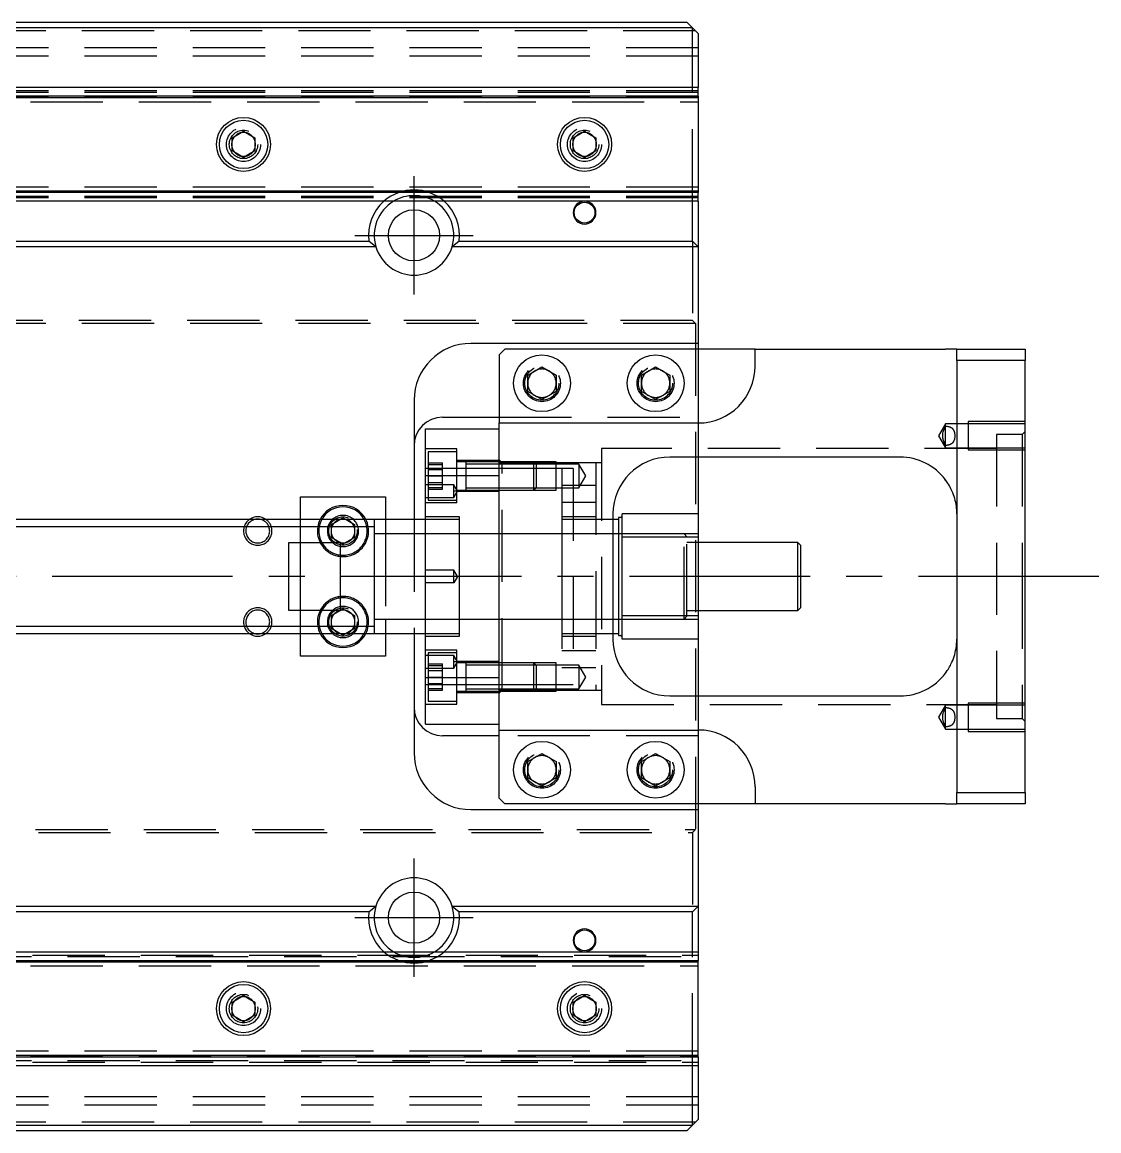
# Model space of a CAD drawing. Extents: x -15 to 809, y -352 to 120.
# Drawn here: x 341.1 to 530.5, y -97.5 to 97.5 of the extents above; entities that cross this region are included whole.
import ezdxf

# ---------------------------------------------------------------- set-up
doc = ezdxf.new("R2010")
doc.units = 0
doc.linetypes.add('CENTER', pattern=[50.8, 31.75, -6.35, 6.35, -6.35])
doc.linetypes.add('DASHED', pattern=[19.05, 12.7, -6.35])
doc.layers.get('0').update_dxf_attribs({"linetype": 'CONTINUOUS'})
doc.layers.add('CENTER', color=1, linetype='CENTER')

msp = doc.modelspace()

# ---------------------------------------------------------------- linework, layer by layer
at = {"color": 7, "linetype": 'CONTINUOUS'}
for p, q in [((330, 97.5), (458, 97.5)), ((459, 96.5), (458, 97.5)), ((459, 96.5), (330, 96.5)), ((460, 95.5), (459, 96.5)), ((459, 86), (459, 96.5)), ((460, 95.5), (460, 86)), ((460, 86), (330, 86)), ((460, 84.48), (460, 86)), ((460, 84.48), (331.27, 84.48)), ((460, 84.2), (331.95, 84.2)), ((460, 84.48), (460, 84.2)), ((460, 84.2), (460, 67.8)), ((378, 77.15), (380, 78.31)), ((380, 78.31), (382, 77.15)), ((438, 77.15), (440, 78.31)), ((440, 78.31), (442, 77.15)), ((378, 74.85), (378, 77.15)), ((382, 77.15), (382, 74.85)), ((438, 74.85), (438, 77.15)), ((442, 77.15), (442, 74.85)), ((380, 73.69), (378, 74.85)), ((382, 74.85), (380, 73.69)), ((440, 73.69), (438, 74.85)), ((442, 74.85), (440, 73.69)), ((460, 67.8), (330, 67.8)), ((460, 67.52), (330, 67.52)), ((460, 67.8), (460, 67.52)), ((460, 66), (460, 67.52)), ((460, 66), (330, 66)), ((459, 59), (459, 66)), ((460, 66), (460, 58)), ((330, 59), (402.06, 59)), ((403.29, 58), (402.06, 59)), ((417.94, 59), (416.71, 58)), ((417.94, 59), (459, 59)), ((459, 59), (460, 58)), ((403.29, 58), (330, 58)), ((460, 58), (416.71, 58)), ((460, 58), (460, 41)), ((460, 41), (420, 41)), ((460, 41), (460, 40)), ((426, 40), (425, 39)), ((425, 39), (425, 27)), ((470, 40), (426, 40)), ((470, 40), (503.5, 40)), ((470, 37), (470, 40)), ((505.5, 40), (503.5, 40)), ((505.5, 38), (505.5, 40)), ((505.5, 40), (517.5, 40)), ((517.5, 40), (517.5, 38)), ((505.5, 38), (505.5, -38)), ((517.5, 38), (505.5, 38)), ((517.5, -38), (517.5, 38)), ((430, 35.44), (432.5, 36.89)), ((430, 32.56), (430, 35.44)), ((432.5, 36.89), (435, 35.44)), ((435, 35.44), (435, 32.56)), ((450, 35.44), (452.5, 36.89)), ((450, 32.56), (450, 35.44)), ((452.5, 36.89), (455, 35.44)), ((455, 35.44), (455, 32.56)), ((432.5, 31.11), (430, 32.56)), ((435, 32.56), (432.5, 31.11)), ((452.5, 31.11), (450, 32.56)), ((455, 32.56), (452.5, 31.11)), ((410, 31), (410, 10)), ((415, 28), (425, 28)), ((412, 17.78), (412, 26)), ((412, 26), (425, 26)), ((425, 27), (460, 27)), ((425, 17.78), (425, 27)), ((503.06, 25.23), (503.11, 25.42)), ((503.11, 25.42), (503.16, 25.61)), ((503.16, 25.61), (503.23, 25.8)), ((503.23, 25.8), (503.3, 25.99)), ((503.3, 25.99), (503.38, 26.17)), ((503.38, 26.17), (503.5, 26.44)), ((503.5, 26.44), (503.56, 26.43)), ((503.5, 23.06), (503.5, 26.44)), ((503.56, 26.43), (503.63, 26.43)), ((503.63, 26.43), (503.69, 26.43)), ((503.69, 26.43), (503.76, 26.42)), ((503.76, 26.42), (503.82, 26.42)), ((503.82, 26.42), (503.89, 26.41)), ((503.89, 26.41), (503.95, 26.4)), ((503.95, 26.4), (504.01, 26.38)), ((504.01, 26.38), (504.08, 26.37)), ((504.08, 26.37), (504.14, 26.35)), ((504.14, 26.35), (504.19, 26.34)), ((504.19, 26.34), (504.25, 26.32)), ((504.25, 26.32), (504.31, 26.29)), ((504.31, 26.29), (504.37, 26.27)), ((504.37, 26.27), (504.42, 26.24)), ((504.42, 26.24), (504.47, 26.21)), ((504.47, 26.21), (504.52, 26.19)), ((504.52, 26.19), (504.57, 26.15)), ((504.57, 26.15), (504.61, 26.12)), ((504.61, 26.12), (504.66, 26.09)), ((504.66, 26.09), (504.7, 26.05)), ((504.7, 26.05), (504.74, 26.01)), ((504.74, 26.01), (504.78, 25.97)), ((504.78, 25.97), (504.81, 25.92)), ((504.81, 25.92), (504.84, 25.88)), ((504.84, 25.88), (504.87, 25.84)), ((504.87, 25.84), (504.9, 25.79)), ((504.9, 25.79), (504.93, 25.74)), ((504.93, 25.74), (504.95, 25.69)), ((504.95, 25.69), (504.98, 25.64)), ((504.98, 25.64), (505, 25.59)), ((505, 25.59), (505.02, 25.53)), ((505.02, 25.53), (505.04, 25.46)), ((505.04, 25.46), (505.06, 25.38)), ((505.06, 25.38), (505.08, 25.3)), ((503.01, 24.82), (503.02, 24.92)), ((503.01, 24.71), (503.01, 24.82)), ((503.01, 24.6), (503.01, 24.71)), ((503.02, 24.5), (503.01, 24.6)), ((503.02, 24.92), (503.03, 25.03)), ((503.04, 24.4), (503.02, 24.5)), ((503.03, 25.03), (503.06, 25.23)), ((503.06, 24.29), (503.04, 24.4)), ((503.08, 24.19), (503.06, 24.29)), ((503.16, 23.9), (503.08, 24.19)), ((503.26, 23.62), (503.16, 23.9)), ((503.38, 23.34), (503.26, 23.62)), ((504.65, 23.41), (504.61, 23.37)), ((504.69, 23.44), (504.65, 23.41)), ((504.73, 23.48), (504.69, 23.44)), ((504.77, 23.52), (504.73, 23.48)), ((504.81, 23.57), (504.77, 23.52)), ((504.85, 23.62), (504.81, 23.57)), ((504.88, 23.67), (504.85, 23.62)), ((504.91, 23.73), (504.88, 23.67)), ((504.94, 23.78), (504.91, 23.73)), ((504.97, 23.84), (504.94, 23.78)), ((504.99, 23.9), (504.97, 23.84)), ((505.01, 23.96), (504.99, 23.9)), ((505.04, 24.02), (505.01, 23.96)), ((505.06, 24.09), (505.04, 24.02)), ((505.07, 24.16), (505.06, 24.09)), ((505.09, 24.23), (505.07, 24.16)), ((505.08, 25.3), (505.1, 25.22)), ((505.1, 24.3), (505.09, 24.23)), ((505.1, 25.22), (505.11, 25.14)), ((505.11, 24.36), (505.1, 24.3)), ((505.11, 25.14), (505.12, 25.05)), ((505.12, 24.43), (505.11, 24.36)), ((505.12, 25.05), (505.13, 24.99)), ((505.13, 24.5), (505.12, 24.43)), ((505.13, 24.99), (505.13, 24.92)), ((505.13, 24.92), (505.13, 24.85)), ((505.13, 24.85), (505.14, 24.78)), ((505.14, 24.71), (505.13, 24.64)), ((505.13, 24.64), (505.13, 24.57)), ((505.13, 24.57), (505.13, 24.5)), ((505.14, 24.78), (505.14, 24.71)), ((503.5, 23.06), (503.38, 23.34)), ((503.58, 23.06), (503.5, 23.06)), ((503.66, 23.07), (503.58, 23.06)), ((503.74, 23.07), (503.66, 23.07)), ((503.82, 23.08), (503.74, 23.07)), ((503.9, 23.09), (503.82, 23.08)), ((503.98, 23.11), (503.9, 23.09)), ((504.03, 23.12), (503.98, 23.11)), ((504.09, 23.13), (504.03, 23.12)), ((504.15, 23.15), (504.09, 23.13)), ((504.21, 23.17), (504.15, 23.15)), ((504.26, 23.18), (504.21, 23.17)), ((504.31, 23.2), (504.26, 23.18)), ((504.36, 23.23), (504.31, 23.2)), ((504.41, 23.25), (504.36, 23.23)), ((504.46, 23.28), (504.41, 23.25)), ((504.51, 23.31), (504.46, 23.28)), ((504.56, 23.34), (504.51, 23.31)), ((504.61, 23.37), (504.56, 23.34)), ((495.5, 21), (455, 21)), ((460, 21), (460, 11)), ((412, -17.78), (412, 17.78)), ((412, 17.78), (425, 17.78)), ((425, -17.78), (425, 17.78)), ((425, -17.78), (425, 17.78)), ((503.62, 16.83), (503.5, 17)), ((503.74, 16.66), (503.62, 16.83)), ((503.86, 16.48), (503.74, 16.66)), ((504.03, 16.22), (503.86, 16.48)), ((504.19, 15.96), (504.03, 16.22)), ((504.33, 15.69), (504.19, 15.96)), ((504.47, 15.42), (504.33, 15.69)), ((390, 10), (390, 14)), ((390, 14), (405, 14)), ((405, 14), (405, 10)), ((504.63, 15.08), (504.47, 15.42)), ((504.78, 14.74), (504.63, 15.08)), ((504.91, 14.39), (504.78, 14.74)), ((505.02, 14.05), (504.91, 14.39)), ((505.13, 13.71), (505.02, 14.05)), ((505.22, 13.36), (505.13, 13.71)), ((505.3, 13.01), (505.22, 13.36)), ((505.36, 12.67), (505.3, 13.01)), ((505.41, 12.34), (505.36, 12.67)), ((505.45, 12.01), (505.41, 12.34)), ((505.48, 11.68), (505.45, 12.01)), ((403, 10), (330, 10)), ((396.96, 10), (397.5, 10.31)), ((397.5, 10.31), (398.04, 10)), ((412, 10), (403, 10)), ((403, 10), (403, -10)), ((403, 10), (403, -10)), ((445, 11), (445, -11)), ((446, 10), (445, 10)), ((446.31, 10.37), (446, 10.37)), ((446, 10.37), (446, 0)), ((446.63, 6.93), (446.63, 11)), ((460, 11), (446.63, 11)), ((460, 11), (460, 6.93)), ((505.49, 11.35), (505.48, 11.68)), ((505.5, 11.02), (505.49, 11.35)), ((505.5, 11), (505.5, 11.02)), ((388, -6), (388, 6)), ((388, 6), (397, 6)), ((397, 6), (397, -6)), ((446.63, -6.93), (446.63, 6.93)), ((460, 6.93), (446.63, 6.93)), ((460, 6.93), (460, -6.93)), ((477.5, 6), (460, 6)), ((478, 5.5), (477.5, 6)), ((477.5, -6), (477.5, 6)), ((478, 5.5), (478, -5.5)), ((446, 0), (446, -10.37)), ((477.5, -6), (478, -5.5)), ((397, -6), (388, -6)), ((446.63, -11), (446.63, -6.93)), ((460, -6.93), (446.63, -6.93)), ((460, -6), (477.5, -6)), ((460, -6.93), (460, -11)), ((330, -10), (403, -10)), ((390, -14), (390, -10)), ((397.5, -10.31), (396.96, -10)), ((398.04, -10), (397.5, -10.31)), ((403, -10), (412, -10)), ((405, -10), (405, -14)), ((410, -10), (410, -31)), ((445, -10), (446, -10)), ((446, -10.37), (446.31, -10.37)), ((460, -11), (446.63, -11)), ((460, -11), (460, -21)), ((505.46, -11.84), (505.49, -11.43)), ((505.49, -11.43), (505.5, -11.02)), ((505.5, -11.02), (505.5, -11)), ((505.12, -13.72), (505.22, -13.37)), ((505.22, -13.37), (505.29, -13.02)), ((505.29, -13.02), (505.36, -12.67)), ((505.36, -12.67), (505.42, -12.26)), ((505.42, -12.26), (505.46, -11.84)), ((405, -14), (390, -14)), ((504.36, -15.64), (504.47, -15.42)), ((504.47, -15.42), (504.63, -15.08)), ((504.63, -15.08), (504.77, -14.75)), ((504.77, -14.75), (504.9, -14.4)), ((504.9, -14.4), (505.02, -14.06)), ((505.02, -14.06), (505.12, -13.72)), ((503.5, -17), (503.58, -16.89)), ((503.58, -16.89), (503.66, -16.78)), ((503.66, -16.78), (503.82, -16.55)), ((503.82, -16.55), (503.96, -16.33)), ((503.96, -16.33), (504.1, -16.1)), ((504.1, -16.1), (504.23, -15.87)), ((504.23, -15.87), (504.36, -15.64)), ((412, -17.78), (425, -17.78)), ((412, -26), (412, -17.78)), ((425, -27), (425, -17.78)), ((455, -21), (495.5, -21)), ((503.3, -23.51), (503.38, -23.33)), ((503.38, -23.33), (503.5, -23.06)), ((503.5, -23.06), (503.56, -23.06)), ((503.5, -26.44), (503.5, -23.06)), ((503.56, -23.06), (503.63, -23.07)), ((503.63, -23.07), (503.69, -23.07)), ((503.69, -23.07), (503.76, -23.07)), ((503.76, -23.07), (503.82, -23.08)), ((503.82, -23.08), (503.89, -23.09)), ((503.89, -23.09), (503.95, -23.1)), ((503.95, -23.1), (504.01, -23.11)), ((504.01, -23.11), (504.08, -23.13)), ((504.08, -23.13), (504.14, -23.14)), ((504.14, -23.14), (504.19, -23.16)), ((504.19, -23.16), (504.25, -23.18)), ((504.25, -23.18), (504.31, -23.2)), ((504.31, -23.2), (504.37, -23.23)), ((504.37, -23.23), (504.42, -23.25)), ((504.42, -23.25), (504.47, -23.28)), ((504.47, -23.28), (504.52, -23.31)), ((504.52, -23.31), (504.57, -23.34)), ((504.57, -23.34), (504.61, -23.38)), ((504.61, -23.38), (504.66, -23.41)), ((503.01, -24.68), (503.02, -24.57)), ((503.01, -24.79), (503.01, -24.68)), ((503.01, -24.9), (503.01, -24.79)), ((503.02, -25), (503.01, -24.9)), ((503.02, -24.57), (503.03, -24.47)), ((503.04, -25.1), (503.02, -25)), ((503.03, -24.47), (503.06, -24.27)), ((503.06, -25.2), (503.04, -25.1)), ((503.06, -24.27), (503.11, -24.08)), ((503.08, -25.31), (503.06, -25.2)), ((503.16, -25.6), (503.08, -25.31)), ((503.11, -24.08), (503.16, -23.89)), ((503.16, -23.89), (503.23, -23.7)), ((503.23, -23.7), (503.3, -23.51)), ((504.66, -23.41), (504.7, -23.45)), ((504.7, -23.45), (504.74, -23.49)), ((504.74, -23.49), (504.78, -23.53)), ((504.78, -23.53), (504.81, -23.58)), ((504.81, -23.58), (504.84, -23.62)), ((504.84, -23.62), (504.87, -23.66)), ((504.87, -23.66), (504.9, -23.71)), ((504.9, -23.71), (504.93, -23.76)), ((504.93, -23.76), (504.95, -23.81)), ((504.95, -23.81), (504.98, -23.86)), ((504.98, -23.86), (505, -23.91)), ((505, -23.91), (505.02, -23.96)), ((505.02, -23.96), (505.04, -24.04)), ((505.04, -24.04), (505.06, -24.12)), ((505.06, -24.12), (505.08, -24.2)), ((505.07, -25.34), (505.06, -25.41)), ((505.09, -25.27), (505.07, -25.34)), ((505.08, -24.2), (505.1, -24.28)), ((505.1, -25.2), (505.09, -25.27)), ((505.1, -24.28), (505.11, -24.36)), ((505.11, -25.13), (505.1, -25.2)), ((505.11, -24.36), (505.12, -24.44)), ((505.12, -25.06), (505.11, -25.13)), ((505.12, -24.44), (505.13, -24.51)), ((505.13, -24.99), (505.12, -25.06)), ((505.13, -24.51), (505.13, -24.58)), ((505.13, -24.58), (505.13, -24.65)), ((505.13, -24.65), (505.14, -24.71)), ((505.14, -24.78), (505.13, -24.85)), ((505.13, -24.85), (505.13, -24.92)), ((505.13, -24.92), (505.13, -24.99)), ((505.14, -24.71), (505.14, -24.78)), ((412, -26), (425, -26)), ((425, -39), (425, -27)), ((425, -27), (460, -27)), ((503.26, -25.88), (503.16, -25.6)), ((503.38, -26.16), (503.26, -25.88)), ((503.5, -26.44), (503.38, -26.16)), ((503.58, -26.43), (503.5, -26.44)), ((503.66, -26.43), (503.58, -26.43)), ((503.74, -26.42), (503.66, -26.43)), ((503.82, -26.42), (503.74, -26.42)), ((503.9, -26.4), (503.82, -26.42)), ((503.98, -26.39), (503.9, -26.4)), ((504.03, -26.38), (503.98, -26.39)), ((504.09, -26.36), (504.03, -26.38)), ((504.15, -26.35), (504.09, -26.36)), ((504.21, -26.33), (504.15, -26.35)), ((504.26, -26.31), (504.21, -26.33)), ((504.31, -26.29), (504.26, -26.31)), ((504.36, -26.27), (504.31, -26.29)), ((504.41, -26.25), (504.36, -26.27)), ((504.46, -26.22), (504.41, -26.25)), ((504.51, -26.19), (504.46, -26.22)), ((504.56, -26.16), (504.51, -26.19)), ((504.61, -26.13), (504.56, -26.16)), ((504.65, -26.09), (504.61, -26.13)), ((504.69, -26.05), (504.65, -26.09)), ((504.73, -26.02), (504.69, -26.05)), ((504.77, -25.98), (504.73, -26.02)), ((504.81, -25.93), (504.77, -25.98)), ((504.85, -25.88), (504.81, -25.93)), ((504.88, -25.82), (504.85, -25.88)), ((504.91, -25.77), (504.88, -25.82)), ((504.94, -25.71), (504.91, -25.77)), ((504.97, -25.66), (504.94, -25.71)), ((504.99, -25.6), (504.97, -25.66)), ((505.01, -25.54), (504.99, -25.6)), ((505.04, -25.47), (505.01, -25.54)), ((505.06, -25.41), (505.04, -25.47)), ((425, -28), (415, -28)), ((430, -32.56), (432.5, -31.11)), ((432.5, -31.11), (435, -32.56)), ((450, -32.56), (452.5, -31.11)), ((452.5, -31.11), (455, -32.56)), ((430, -35.44), (430, -32.56)), ((435, -32.56), (435, -35.44)), ((450, -35.44), (450, -32.56)), ((455, -32.56), (455, -35.44)), ((432.5, -36.89), (430, -35.44)), ((435, -35.44), (432.5, -36.89)), ((452.5, -36.89), (450, -35.44)), ((455, -35.44), (452.5, -36.89)), ((470, -37), (470, -40)), ((425, -39), (426, -40)), ((505.5, -40), (505.5, -38)), ((505.5, -38), (517.5, -38)), ((517.5, -38), (517.5, -40)), ((470, -40), (426, -40)), ((460, -40), (460, -41)), ((503.5, -40), (470, -40)), ((503.5, -40), (505.5, -40)), ((517.5, -40), (505.5, -40)), ((420, -41), (460, -41)), ((460, -41), (460, -58)), ((330, -58), (403.29, -58)), ((402.06, -59), (403.29, -58)), ((416.71, -58), (460, -58)), ((416.71, -58), (417.94, -59)), ((460, -58), (459, -59)), ((460, -58), (460, -66)), ((402.06, -59), (330, -59)), ((459, -59), (417.94, -59)), ((459, -66), (459, -59)), ((330, -66), (460, -66)), ((460, -66), (460, -67.52)), ((330, -67.52), (460, -67.52)), ((330, -67.8), (460, -67.8)), ((460, -67.8), (460, -67.52)), ((460, -84.2), (460, -67.8)), ((378, -74.85), (380, -73.69)), ((380, -73.69), (382, -74.85)), ((438, -74.85), (440, -73.69)), ((440, -73.69), (442, -74.85)), ((378, -77.15), (378, -74.85)), ((382, -74.85), (382, -77.15)), ((438, -77.15), (438, -74.85)), ((442, -74.85), (442, -77.15)), ((380, -78.31), (378, -77.15)), ((382, -77.15), (380, -78.31)), ((440, -78.31), (438, -77.15)), ((442, -77.15), (440, -78.31)), ((331.27, -84.48), (460, -84.48)), ((331.95, -84.2), (460, -84.2)), ((460, -84.48), (460, -84.2)), ((460, -84.48), (460, -86)), ((330, -86), (460, -86)), ((459, -96.5), (459, -86)), ((460, -86), (460, -95.5)), ((459, -96.5), (460, -95.5)), ((330, -96.5), (459, -96.5)), ((458, -97.5), (330, -97.5)), ((458, -97.5), (459, -96.5))]:
    msp.add_line(p, q, dxfattribs=at)
at = {"color": 3, "linetype": 'DASHED'}
for p, q in [((459.5, 96), (313.8, 96)), ((460, 93), (0, 93)), ((460, 91.5), (0, 91.5)), ((459, 66), (459, 86)), ((460, 85.4), (0, 85.4)), ((460, 84.42), (323.5, 84.42)), ((460, 85.15), (330, 85.15)), ((323.5, 83.5), (460, 83.5)), ((377.5, 76), (377.53, 76.41)), ((437.5, 76), (437.53, 76.37)), ((460, 68.5), (323.5, 68.5)), ((460, 66.6), (0, 66.6)), ((460, 67.58), (323.5, 67.58)), ((460, 66.85), (330, 66.85)), ((459, 59), (459, 45)), ((459, 45), (1, 45)), ((459.5, 44.5), (459, 45)), ((459.5, 44.5), (0.5, 44.5)), ((459.5, 44.5), (459.5, -44.5)), ((460, 40), (460, 28)), ((429.5, 34), (429.52, 34.35)), ((449.5, 34), (449.52, 34.35)), ((425, 28), (460, 28)), ((460, 28), (460, 27)), ((425, 17.78), (425, 26)), ((460, 27), (460, 21)), ((503.5, 26.85), (502.29, 24.75)), ((507.5, 26.85), (503.5, 26.85)), ((503.5, 26.44), (503.5, 26.85)), ((517.5, 27.25), (507.5, 27.25)), ((507.5, 27.25), (507.5, 22.25)), ((517.5, 26.85), (507.5, 26.85)), ((517.5, 25.5), (517, 25)), ((502.29, 24.75), (503.5, 22.65)), ((517, 25), (512.5, 25)), ((512.5, 25), (512.5, -25)), ((517, 25), (517, 0)), ((417.5, 22.43), (412, 22.43)), ((417.5, 21.93), (412.5, 21.93)), ((412.5, 21.93), (412.5, 17.68)), ((417.5, 12.93), (417.5, 22.43)), ((512.5, 22.5), (443, 22.5)), ((443, 22.5), (443, -22.5)), ((503.5, 22.65), (503.5, 23.06)), ((503.5, 22.65), (507.5, 22.65)), ((507.5, 22.65), (517.5, 22.65)), ((507.5, 22.25), (517.5, 22.25)), ((412.5, 19.99), (415, 19.99)), ((412.5, 19.68), (415, 19.68)), ((415, 18.83), (415, 19.99)), ((425, 20.43), (417.5, 20.43)), ((419.1, 20.18), (417.5, 20.18)), ((425, 20.18), (419.09, 20.18)), ((419.1, 20.18), (419.1, 17.83)), ((419.1, 20.18), (419.1, 15.18)), ((425, 19.78), (419.1, 19.78)), ((425.5, 20), (425, 20.5)), ((431.1, 20.18), (425, 20.18)), ((431.1, 20.18), (425, 20.18)), ((425.5, 20), (425, 20)), ((431.5, 19.78), (425, 19.78)), ((431.28, 20), (425.5, 20)), ((425.5, -20), (425.5, 20)), ((431.5, 19.78), (431.1, 20.18)), ((435, 20.18), (431.1, 20.18)), ((431.1, 17.68), (431.1, 20.18)), ((442, 20), (431.28, 20)), ((435, 19.78), (431.5, 19.78)), ((431.5, 19.78), (431.5, 17.68)), ((435, 15.18), (435, 20.18)), ((439, 19.78), (435, 19.78)), ((440.21, 17.68), (439, 19.78)), ((439, 19.78), (439, 17.68)), ((443, 20), (442, 20)), ((442, 20), (442, 0)), ((412.5, 19), (412, 19)), ((425, 19), (412.5, 19)), ((412.5, 18.83), (415, 18.83)), ((412.5, 17.68), (415, 17.68)), ((412.5, 17.68), (412.5, 13.43)), ((415, 16.52), (415, 18.83)), ((419.1, 17.83), (419.1, 17.55)), ((436, 19), (425, 19)), ((431.1, 15.18), (431.1, 17.68)), ((431.5, 17.68), (431.5, 15.58)), ((438, 19), (436, 19)), ((436, 19), (436, 0)), ((438, 19), (438, 0)), ((439, 15.58), (440.21, 17.68)), ((439, 17.68), (439, 15.58)), ((417, 16.1), (412, 16.1)), ((412.5, 16.52), (415, 16.52)), ((412.5, 15.68), (415, 15.68)), ((415, 15.37), (415, 16.52)), ((417.66, 15), (417, 16.1)), ((417, 15), (417, 16.1)), ((419.1, 17.55), (419.1, 15.91)), ((419.1, 15.91), (419.1, 15.18)), ((438, 16), (436, 16)), ((442, 16), (438, 16)), ((503.53, 16.96), (503.33, 17.22)), ((412, 13.9), (417, 13.9)), ((412.5, 15.37), (415, 15.37)), ((417, 13.9), (417.66, 15)), ((417.66, 15), (417, 15)), ((417, 13.9), (417, 15)), ((417.5, 15.18), (419.1, 15.18)), ((425, 14.93), (417.5, 14.93)), ((419.09, 15.18), (425, 15.18)), ((419.1, 15.58), (425, 15.58)), ((425, 15.58), (431.5, 15.58)), ((425, 15.18), (431.1, 15.18)), ((425, 15.18), (431.1, 15.18)), ((431.1, 15.18), (431.5, 15.58)), ((431.1, 15.18), (435, 15.18)), ((431.5, 15.58), (435, 15.58)), ((435, 15.58), (439, 15.58)), ((417.5, 12.93), (412, 12.93)), ((412.5, 13.43), (417.5, 13.43)), ((442, 13), (436, 13)), ((390, 5), (390, 10)), ((395.5, 9.15), (396.96, 10)), ((398.04, 10), (399.5, 9.15)), ((405, 10), (405, 7.5)), ((410, 10), (410, -10)), ((418, 10.5), (412, 10.5)), ((418, 10), (412, 10)), ((418, 0), (418, 10.5)), ((442, 10.5), (436, 10.5)), ((442, 10), (436, 10)), ((436, 10), (436, 0)), ((445, 10), (442, 10)), ((395.5, 6.85), (395.5, 9.15)), ((399.5, 9.15), (399.5, 6.85)), ((399.98, 8.29), (400, 8)), ((397, 5.98), (395.5, 6.85)), ((397.5, 5.69), (397, 5.98)), ((399.5, 6.85), (397.5, 5.69)), ((412, 7.5), (403, 7.5)), ((405, 7.5), (405, -7.5)), ((418, 7.5), (412, 7.5)), ((425, 7.5), (418, 7.5)), ((436, 7.5), (425, 7.5)), ((442, 7.5), (436, 7.5)), ((445, 7.5), (442, 7.5)), ((446, 7.5), (445, 7.5)), ((446.63, 7.5), (446, 7.5)), ((457.5, 7.5), (446.63, 7.5)), ((458, 7), (457.5, 7.5)), ((457.5, -7.5), (457.5, 7.5)), ((460, 7.5), (457.5, 7.5)), ((458, -7), (458, 7)), ((460, 6), (458, 6)), ((390, -5), (390, 5)), ((417, 1.1), (412, 1.1)), ((417.66, 0), (417, 1.1)), ((417, -1.1), (417, 1.1)), ((418, -10.5), (418, 0)), ((436, 0), (436, -19)), ((436, 0), (436, -10)), ((438, 0), (438, -19)), ((442, 0), (442, -20)), ((517, 0), (517, -25)), ((417, -1.1), (412, -1.1)), ((417.66, 0), (417, -1.1)), ((390, -10), (390, -5)), ((397, -5.98), (397.5, -5.69)), ((397.5, -5.69), (399.5, -6.85)), ((395, -8), (395.01, -7.75)), ((395.5, -6.85), (397, -5.98)), ((395.5, -9.15), (395.5, -6.85)), ((399.5, -6.85), (399.5, -9.15)), ((403, -7.5), (412, -7.5)), ((405, -7.5), (405, -10)), ((412, -7.5), (418, -7.5)), ((418, -7.5), (425, -7.5)), ((425, -7.5), (436, -7.5)), ((436, -7.5), (442, -7.5)), ((442, -7.5), (445, -7.5)), ((445, -7.5), (446, -7.5)), ((446, -7.5), (446.63, -7.5)), ((446.63, -7.5), (457.5, -7.5)), ((457.5, -7.5), (458, -7)), ((457.5, -7.5), (460, -7.5)), ((458, -6), (460, -6)), ((396.96, -10), (395.5, -9.15)), ((399.5, -9.15), (398.04, -10)), ((412, -10), (418, -10)), ((412, -10.5), (418, -10.5)), ((436, -10), (442, -10)), ((436, -10.5), (442, -10.5)), ((442, -10), (445, -10)), ((417.5, -12.93), (412, -12.93)), ((417.5, -13.43), (412.5, -13.43)), ((412.5, -13.43), (412.5, -21.93)), ((417.5, -17.68), (417.5, -12.93)), ((436, -13), (442, -13)), ((417, -13.9), (412, -13.9)), ((412.5, -15.37), (415, -15.37)), ((415, -15.68), (415, -15.37)), ((417.66, -15), (417, -13.9)), ((417, -15), (417, -13.9)), ((417, -16.1), (417.66, -15)), ((417, -16.1), (417, -15)), ((417.66, -15), (417, -15)), ((425, -14.93), (417.5, -14.93)), ((419.1, -15.18), (417.5, -15.18)), ((425, -15.18), (419.09, -15.18)), ((419.1, -15.18), (419.1, -20.18)), ((419.1, -15.18), (419.1, -20.18)), ((425, -15.58), (419.1, -15.58)), ((431.1, -15.18), (425, -15.18)), ((431.1, -15.18), (425, -15.18)), ((431.5, -15.58), (425, -15.58)), ((431.5, -15.58), (431.1, -15.18)), ((435, -15.18), (431.1, -15.18)), ((431.1, -20.18), (431.1, -15.18)), ((435, -15.58), (431.5, -15.58)), ((431.5, -15.58), (431.5, -19.78)), ((435, -20.18), (435, -15.18)), ((439, -15.58), (435, -15.58)), ((440.21, -17.68), (439, -15.58)), ((439, -15.58), (439, -19.78)), ((412, -16.1), (417, -16.1)), ((412.5, -15.68), (415, -15.68)), ((412.5, -16.52), (415, -16.52)), ((415, -17.68), (415, -15.68)), ((436, -16), (438, -16)), ((438, -16), (442, -16)), ((503.49, -17.02), (503.82, -16.55)), ((412, -19), (412.5, -19)), ((412.5, -17.68), (415, -17.68)), ((412.5, -18.83), (415, -18.83)), ((412.5, -19), (425, -19)), ((415, -19.68), (415, -17.68)), ((417.5, -22.43), (417.5, -17.68)), ((425, -26), (425, -17.78)), ((425, -19), (436, -19)), ((436, -19), (438, -19)), ((439, -19.78), (440.21, -17.68)), ((412.5, -19.68), (415, -19.68)), ((412.5, -19.99), (415, -19.99)), ((415, -19.99), (415, -19.68)), ((417.5, -20.18), (419.1, -20.18)), ((417.5, -20.43), (425, -20.43)), ((419.09, -20.18), (425, -20.18)), ((419.1, -19.78), (425, -19.78)), ((425, -19.78), (431.5, -19.78)), ((425, -20), (425.5, -20)), ((425, -20.5), (425.5, -20)), ((425, -20.18), (431.1, -20.18)), ((425, -20.18), (431.1, -20.18)), ((425.5, -20), (431.28, -20)), ((431.1, -20.18), (431.5, -19.78)), ((431.1, -20.18), (435, -20.18)), ((431.28, -20), (442, -20)), ((431.5, -19.78), (435, -19.78)), ((435, -19.78), (439, -19.78)), ((442, -20), (443, -20)), ((460, -21), (460, -27)), ((412, -22.43), (417.5, -22.43)), ((412.5, -21.93), (417.5, -21.93)), ((443, -22.5), (512.5, -22.5)), ((503.5, -22.65), (502.29, -24.75)), ((507.5, -22.65), (503.5, -22.65)), ((503.5, -23.06), (503.5, -22.65)), ((517.5, -22.25), (507.5, -22.25)), ((507.5, -22.25), (507.5, -27.25)), ((517.5, -22.65), (507.5, -22.65)), ((502.29, -24.75), (503.5, -26.85)), ((512.5, -25), (517, -25)), ((517, -25), (517.5, -25.5)), ((460, -27), (460, -28)), ((503.5, -26.85), (503.5, -26.44)), ((503.5, -26.85), (507.5, -26.85)), ((507.5, -26.85), (517.5, -26.85)), ((507.5, -27.25), (517.5, -27.25)), ((460, -28), (425, -28)), ((460, -28), (460, -40)), ((429.5, -34), (429.52, -33.65)), ((449.5, -34), (449.52, -33.65)), ((0.5, -44.5), (459.5, -44.5)), ((459, -45), (459.5, -44.5)), ((1, -45), (459, -45)), ((459, -45), (459, -59)), ((459, -86), (459, -66)), ((0, -66.6), (460, -66.6)), ((323.5, -67.58), (460, -67.58)), ((330, -66.85), (460, -66.85)), ((323.5, -68.5), (460, -68.5)), ((382.48, -75.71), (382.5, -76)), ((437.5, -76), (437.53, -75.59)), ((460, -83.5), (323.5, -83.5)), ((0, -85.4), (460, -85.4)), ((323.5, -84.42), (460, -84.42)), ((330, -85.15), (460, -85.15)), ((460, -91.5), (0, -91.5)), ((460, -93), (0, -93)), ((459.5, -96), (313.8, -96))]:
    msp.add_line(p, q, dxfattribs=at)
at = {"color": 3, "linetype": 'CONTINUOUS'}
for p, q in [((403, 8.75), (330, 8.75)), ((330, -8.75), (403, -8.75))]:
    msp.add_line(p, q, dxfattribs=at)
at = {"color": 7, "linetype": 'CONTINUOUS'}
for centre, radius in [((380, 76), 4.75), ((380, 76), 4.25), ((440, 76), 4.75), ((440, 76), 4.25), ((410, 60), 4.5), ((432.5, 34), 5), ((452.5, 34), 5), ((432.5, -34), 5), ((452.5, -34), 5), ((410, -60), 4.5), ((380, -76), 4.75), ((380, -76), 4.25), ((440, -76), 4.75), ((440, -76), 4.25)]:
    msp.add_circle(centre, radius, dxfattribs=at)
at = {"color": 3, "linetype": 'DASHED'}
for centre, radius in [((380, 76), 3), ((380, 76), 2.5), ((440, 76), 3), ((440, 76), 2.5), ((432.5, 34), 3.25), ((452.5, 34), 3.25), ((432.5, 34), 3), ((452.5, 34), 3), ((397.5, 8), 2.5), ((397.5, -8), 2.5), ((432.5, -34), 3.25), ((432.5, -34), 3), ((452.5, -34), 3.25), ((452.5, -34), 3), ((380, -76), 3), ((380, -76), 2.5), ((440, -76), 3), ((440, -76), 2.5)]:
    msp.add_circle(centre, radius, dxfattribs=at)
at = {"color": 3, "linetype": 'CONTINUOUS'}
for centre in [(440, 64), (440, -64)]:
    msp.add_circle(centre, 1.83, dxfattribs=at)
at = {"color": 3, "linetype": 'DASHED'}
for centre, radius, start, end in [((380, 76), 2.1, 102.2472, 137.7528), ((380, 76), 2.1, 77.7528, 102.2472), ((380, 76), 2.1, 42.2472, 77.7528), ((440, 76), 2.1, 102.2472, 137.7528), ((440, 76), 2.1, 77.7528, 102.2472), ((440, 76), 2.1, 42.2472, 77.7528), ((380, 76), 2.1, 162.2472, 180), ((380, 76), 2.1, 137.7528, 162.2472), ((380, 76), 2.1, 17.7528, 42.2472), ((380, 76), 2.1, 342.2472, 17.7528), ((440, 76), 2.1, 162.2472, 180), ((440, 76), 2.1, 137.7528, 162.2472), ((440, 76), 2.1, 17.7528, 42.2472), ((440, 76), 2.1, 342.2472, 17.7528), ((380, 76), 2.1, 180, 197.7528), ((380, 76), 2.1, 197.7528, 222.2472), ((380, 76), 2.1, 222.2472, 257.7528), ((380, 76), 2.1, 282.2472, 317.7528), ((380, 76), 2.1, 317.7528, 342.2472), ((440, 76), 2.1, 180, 197.7528), ((440, 76), 2.1, 197.7528, 222.2472), ((440, 76), 2.1, 222.2472, 257.7528), ((440, 76), 2.1, 282.2472, 317.7528), ((440, 76), 2.1, 317.7528, 342.2472), ((380, 76), 2.1, 257.7528, 282.2472), ((440, 76), 2.1, 257.7528, 282.2472), ((410, 60), 8, 48.5904, 131.4096), ((410, 60), 7, 58.9973, 121.0027), ((432.5, 34), 2.5, 120, 180), ((432.5, 34), 2.5, 60, 120), ((432.5, 34), 2.5, 360, 60), ((452.5, 34), 2.5, 120, 180), ((452.5, 34), 2.5, 60, 120), ((452.5, 34), 2.5, 360, 60), ((432.5, 34), 2.5, 180, 240), ((432.5, 34), 2.5, 300, 360), ((452.5, 34), 2.5, 180, 240), ((452.5, 34), 2.5, 300, 360), ((432.5, 34), 2.5, 240, 300), ((452.5, 34), 2.5, 240, 300), ((382.5, 8), 2.5, 126.8699, 0), ((382.5, 8), 2.1, 107.7528, 0), ((382.5, 8), 2.1, 0, 72.2472), ((382.5, 8), 2.5, 0, 53.1301), ((397.5, 8), 4.5, 153.6122, 221.8103), ((397.5, 8), 4.25, 151.9275, 224.9009), ((397.5, 8), 2.75, 133.3418, 259.5243), ((397.5, 8), 2.75, 46.6582, 133.3418), ((397.5, 8), 2.1, 107.7528, 137.7528), ((397.5, 8), 2.1, 102.2472, 107.7528), ((397.5, 8), 2.1, 77.7528, 102.2472), ((397.5, 8), 2.75, 270, 46.6582), ((397.5, 8), 2.1, 72.2472, 77.7528), ((397.5, 8), 2.1, 42.2472, 72.2472), ((397.5, 8), 4.5, 318.1897, 26.3878), ((397.5, 8), 4.25, 0, 28.0725), ((397.5, 8), 2.1, 162.2472, 180), ((397.5, 8), 2.1, 180, 197.7528), ((397.5, 8), 2.1, 137.7528, 162.2472), ((397.5, 8), 2.1, 17.7528, 42.2472), ((397.5, 8), 2.1, 342.2472, 17.7528), ((397.5, 8), 4.25, 315.0991, 0), ((397.5, 8), 2.1, 197.7528, 222.2472), ((397.5, 8), 2.1, 222.2472, 256.2259), ((397.5, 8), 2.1, 256.2259, 257.7528), ((397.5, 8), 2.1, 257.7528, 282.2472), ((397.5, 8), 2.1, 282.2472, 317.7528), ((397.5, 8), 2.1, 317.7528, 342.2472), ((397.5, 8), 4.5, 221.8103, 263.6206), ((397.5, 8), 4.25, 224.9009, 263.2437), ((397.5, 8), 2.75, 259.5243, 270), ((397.5, 8), 4.5, 263.6206, 318.1897), ((397.5, 8), 4.25, 263.2437, 315.0991), ((397.5, -8), 4.5, 96.3794, 138.1897), ((397.5, -8), 4.25, 96.7563, 135.0991), ((397.5, -8), 4.5, 90, 96.3794), ((397.5, -8), 4.25, 44.9009, 96.7563), ((397.5, -8), 4.5, 41.8103, 90), ((382.5, -8), 2.5, 0, 233.1301), ((397.5, -8), 4.5, 138.1897, 206.3878), ((397.5, -8), 4.25, 135.0991, 208.0725), ((397.5, -8), 2.75, 100.4757, 226.6582), ((397.5, -8), 2.75, 313.3418, 100.4757), ((397.5, -8), 4.25, 0, 44.9009), ((397.5, -8), 4.5, 333.6122, 41.8103), ((382.5, -8), 2.1, 0, 252.2472), ((397.5, -8), 2.1, 162.2472, 180), ((397.5, -8), 2.1, 137.7528, 162.2472), ((397.5, -8), 2.1, 103.7741, 137.7528), ((397.5, -8), 2.1, 102.2472, 103.7741), ((397.5, -8), 2.1, 77.7528, 102.2472), ((397.5, -8), 2.1, 42.2472, 77.7528), ((397.5, -8), 2.1, 17.7528, 42.2472), ((397.5, -8), 2.1, 342.2472, 17.7528), ((382.5, -8), 2.1, 287.7528, 0), ((382.5, -8), 2.5, 306.8699, 0), ((397.5, -8), 2.1, 180, 197.7528), ((397.5, -8), 2.1, 197.7528, 222.2472), ((397.5, -8), 2.1, 222.2472, 252.2472), ((397.5, -8), 2.1, 287.7528, 317.7528), ((397.5, -8), 2.1, 317.7528, 342.2472), ((397.5, -8), 4.25, 331.9275, 0), ((397.5, -8), 2.75, 226.6582, 270), ((397.5, -8), 2.1, 252.2472, 257.7528), ((397.5, -8), 2.1, 257.7528, 282.2472), ((397.5, -8), 2.75, 270, 313.3418), ((397.5, -8), 2.1, 282.2472, 287.7528), ((432.5, -34), 2.5, 120, 180), ((432.5, -34), 2.5, 60, 120), ((432.5, -34), 2.5, 0, 60), ((452.5, -34), 2.5, 120, 180), ((452.5, -34), 2.5, 60, 120), ((452.5, -34), 2.5, 0, 60), ((432.5, -34), 2.5, 180, 240), ((432.5, -34), 2.5, 300, 0), ((452.5, -34), 2.5, 180, 240), ((452.5, -34), 2.5, 300, 0), ((432.5, -34), 2.5, 240, 300), ((452.5, -34), 2.5, 240, 300), ((410, -60), 8, 228.5904, 311.4096), ((410, -60), 7, 238.9973, 301.0027), ((380, -76), 2.1, 102.2472, 137.7528), ((380, -76), 2.1, 77.7528, 102.2472), ((380, -76), 2.1, 42.2472, 77.7528), ((440, -76), 2.1, 102.2472, 137.7528), ((440, -76), 2.1, 77.7528, 102.2472), ((440, -76), 2.1, 42.2472, 77.7528), ((380, -76), 2.1, 162.2472, 180), ((380, -76), 2.1, 180, 197.7528), ((380, -76), 2.1, 137.7528, 162.2472), ((380, -76), 2.1, 17.7528, 42.2472), ((380, -76), 2.1, 342.2472, 17.7528), ((440, -76), 2.1, 162.2472, 180), ((440, -76), 2.1, 180, 197.7528), ((440, -76), 2.1, 137.7528, 162.2472), ((440, -76), 2.1, 17.7528, 42.2472), ((440, -76), 2.1, 342.2472, 17.7528), ((380, -76), 2.1, 197.7528, 222.2472), ((380, -76), 2.1, 222.2472, 257.7528), ((380, -76), 2.1, 282.2472, 317.7528), ((380, -76), 2.1, 317.7528, 342.2472), ((440, -76), 2.1, 197.7528, 222.2472), ((440, -76), 2.1, 222.2472, 257.7528), ((440, -76), 2.1, 282.2472, 317.7528), ((440, -76), 2.1, 317.7528, 342.2472), ((380, -76), 2.1, 257.7528, 282.2472), ((440, -76), 2.1, 257.7528, 282.2472)]:
    msp.add_arc(centre, radius, start, end, dxfattribs=at)
at = {"color": 7, "linetype": 'CONTINUOUS'}
for centre, radius, start, end in [((410, 60), 8, 131.4096, 187.1808), ((410, 60), 7, 121.0027, 196.6015), ((410, 60), 7, 343.3985, 58.9973), ((410, 60), 8, 352.8192, 48.5904), ((440, 64), 2, 180, 90), ((440, 64), 2, 90, 180), ((410, 60), 7, 196.6015, 343.3985), ((420, 31), 10, 90, 180), ((460, 37), 10, 270, 0), ((415, 23), 5, 90, 180), ((455, 11), 10, 90, 180), ((495.5, 11), 10, 36.8699, 90), ((397.5, 8), 4.5, 90, 153.6122), ((397.5, 8), 4.25, 28.0725, 151.9275), ((397.5, 8), 4.5, 26.3878, 90), ((382.5, 8), 2.1, 72.2472, 107.7528), ((446.31, 10.69), 0.312, 270, 0), ((382.5, -8), 2.1, 252.2472, 287.7528), ((397.5, -8), 4.5, 206.3878, 333.6122), ((397.5, -8), 4.25, 208.0725, 331.9275), ((455, -11), 10, 180, 270), ((446.31, -10.69), 0.312, 0, 90), ((495.5, -11), 10, 270, 323.1301), ((415, -23), 5, 180, 270), ((460, -37), 10, 0, 90), ((420, -31), 10, 180, 270), ((410, -60), 7, 16.6015, 163.3985), ((410, -60), 7, 163.3985, 238.9973), ((410, -60), 7, 301.0027, 16.6015), ((410, -60), 8, 172.8192, 228.5904), ((410, -60), 8, 311.4096, 7.1808), ((440, -64), 2, 270, 180), ((440, -64), 2, 180, 270)]:
    msp.add_arc(centre, radius, start, end, dxfattribs=at)
at = {"color": 3, "linetype": 'CONTINUOUS'}
for centre, start, end in [((382.5, 8), 53.1301, 126.8699), ((382.5, -8), 233.1301, 306.8699)]:
    msp.add_arc(centre, 2.5, start, end, dxfattribs=at)
at = {"layer": 'CENTER', "color": 1, "linetype": 'CENTER'}
for p, q in [((410, 49.6), (410, 70.4)), ((399.6, 60), (420.4, 60)), ((530.48, 0), (-6.68, 0)), ((410, -70.4), (410, -49.6)), ((399.6, -60), (420.4, -60))]:
    msp.add_line(p, q, dxfattribs=at)

doc.saveas('drawing.dxf')
